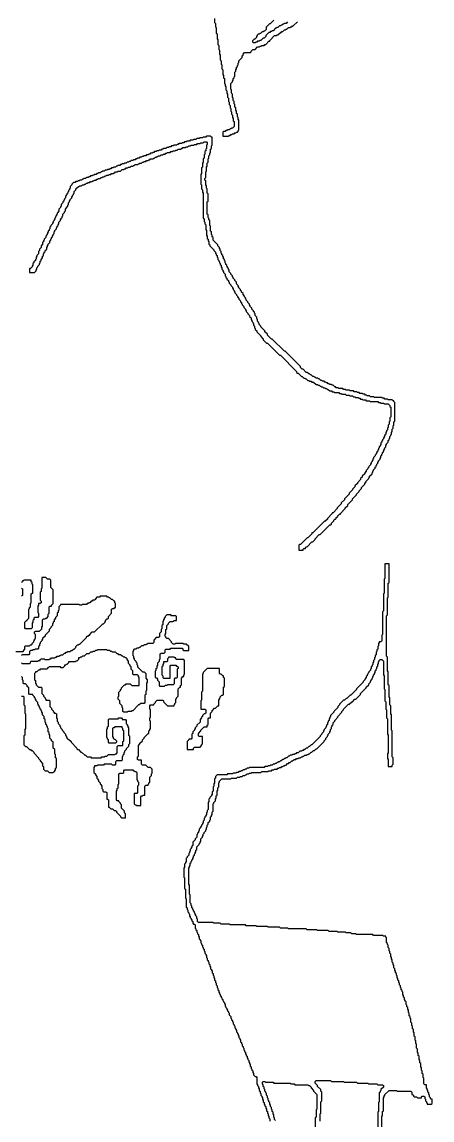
# Model space of a CAD drawing. Header units: metres. Extents: x 0 to 100, y 0 to 127.
# Drawn here: x 47.26 to 59.9, y 49.86 to 83.7 of the extents above; entities that cross this region are included whole.
import ezdxf

# ---------------------------------------------------------------- set-up
doc = ezdxf.new("R2010")
doc.units = ezdxf.units.M

msp = doc.modelspace()

# ---------------------------------------------------------------- linework, layer by layer
for points in [[(53.2, 83.8), (53.2, 83.675), (53.225, 83.65), (53.225, 83.55), (53.25, 83.525), (53.25, 83.35), (53.275, 83.325), (53.275, 83.175), (53.3, 83.15), (53.3, 83), (53.325, 82.975), (53.325, 82.85), (53.35, 82.825), (53.35, 82.7), (53.375, 82.675), (53.375, 82.525), (53.4, 82.5), (53.4, 82.4), (53.425, 82.375), (53.425, 82.25), (53.45, 82.225), (53.45, 82.075), (53.475, 82.05), (53.475, 81.975), (53.5, 81.95), (53.5, 81.8), (53.525, 81.775), (53.525, 81.725), (53.55, 81.7), (53.55, 81.6), (53.575, 81.575), (53.575, 81.5), (53.6, 81.475), (53.6, 81.375), (53.625, 81.35), (53.625, 81.25), (53.65, 81.225), (53.65, 81.15), (53.675, 81.125), (53.675, 81.05), (53.7, 81.025), (53.7, 80.95), (53.725, 80.925), (53.725, 80.85), (53.75, 80.825), (53.75, 80.75), (53.775, 80.725), (53.775, 80.65), (53.8, 80.625), (53.8, 80.475), (53.75, 80.425), (53.725, 80.425), (53.7, 80.4), (53.675, 80.4), (53.65, 80.375), (53.6, 80.375), (53.575, 80.35), (53.55, 80.35), (53.525, 80.325), (53.475, 80.325), (53.45, 80.3), (53.45, 80.175), (53.625, 80.175), (53.65, 80.2), (53.675, 80.2), (53.7, 80.225), (53.725, 80.225), (53.75, 80.25), (53.8, 80.25), (53.825, 80.275), (53.85, 80.275), (53.875, 80.3), (53.9, 80.3), (53.925, 80.325), (53.925, 80.35), (53.95, 80.375), (53.95, 80.675), (53.925, 80.7), (53.925, 80.75), (53.9, 80.775), (53.9, 80.85), (53.875, 80.875), (53.875, 80.95), (53.85, 80.975), (53.85, 81.05), (53.825, 81.075), (53.825, 81.15), (53.8, 81.175), (53.8, 81.25), (53.775, 81.275), (53.775, 81.35), (53.75, 81.375), (53.75, 81.475), (53.725, 81.5), (53.725, 81.6), (53.7, 81.625), (53.7, 81.8), (53.75, 81.85), (53.75, 81.875), (53.775, 81.9), (53.775, 81.95), (53.8, 81.975), (53.8, 82), (53.825, 82.025), (53.825, 82.15), (53.85, 82.175), (53.85, 82.225), (53.875, 82.25), (53.875, 82.3), (53.9, 82.325), (53.9, 82.35), (53.925, 82.375), (53.925, 82.425), (53.95, 82.45), (53.95, 82.5), (54.05, 82.6), (54.05, 82.65), (54.075, 82.675), (54.075, 82.7), (54.125, 82.75), (54.3, 82.75), (54.325, 82.775), (54.325, 82.8), (54.375, 82.85), (54.45, 82.85), (54.525, 82.925), (54.575, 82.925), (54.6, 82.95), (54.625, 82.95), (54.65, 82.975), (54.725, 82.975), (54.75, 83), (54.775, 83), (54.875, 83.1), (54.9, 83.1), (54.9, 83.125), (55.05, 83.275), (55.1, 83.275), (55.125, 83.3), (55.15, 83.3), (55.225, 83.375), (55.25, 83.375), (55.275, 83.4), (55.3, 83.4), (55.35, 83.45), (55.375, 83.45), (55.4, 83.475), (55.425, 83.475), (55.475, 83.525), (55.525, 83.525), (55.55, 83.55), (55.575, 83.55), (55.6, 83.575), (55.625, 83.575), (55.75, 83.7)], [(55.45, 83.7), (55.4, 83.65), (55.35, 83.65), (55.325, 83.625), (55.3, 83.625), (55.275, 83.6), (55.25, 83.6), (55.225, 83.575), (55.2, 83.575), (55.15, 83.525), (55.125, 83.525), (55.1, 83.5), (55.075, 83.5), (55, 83.425), (54.975, 83.425), (54.95, 83.4), (54.925, 83.4), (54.9, 83.375), (54.875, 83.375), (54.775, 83.275), (54.775, 83.25), (54.725, 83.2), (54.7, 83.2), (54.625, 83.125), (54.6, 83.125), (54.575, 83.1), (54.525, 83.1), (54.5, 83.075), (54.475, 83.075), (54.45, 83.05), (54.4, 83.05), (54.375, 83.075), (54.375, 83.125), (54.425, 83.175), (54.45, 83.175), (54.5, 83.225), (54.5, 83.25), (54.525, 83.275), (54.525, 83.3), (54.55, 83.325), (54.575, 83.325), (54.6, 83.35), (54.625, 83.35), (54.675, 83.4), (54.7, 83.4), (54.725, 83.425), (54.75, 83.425), (54.8, 83.475), (54.8, 83.55), (54.9, 83.65), (54.925, 83.65), (55.025, 83.75)], [(58.35, 49.4), (58.35, 49.975), (58.375, 50), (58.375, 50.125), (58.4, 50.15), (58.4, 50.55), (58.425, 50.575), (58.425, 50.6), (58.45, 50.625), (58.45, 50.65), (58.575, 50.775), (58.8, 50.775), (58.825, 50.75), (59.25, 50.75), (59.275, 50.725), (59.275, 50.65), (59.3, 50.65), (59.325, 50.625), (59.325, 50.6), (59.35, 50.575), (59.425, 50.575), (59.45, 50.55), (59.575, 50.55), (59.575, 50.575), (59.6, 50.6), (59.65, 50.6), (59.675, 50.575), (59.675, 50.525), (59.7, 50.5), (59.7, 50.45), (59.725, 50.425), (59.725, 50.4), (59.75, 50.375), (59.75, 50.35), (59.875, 50.35), (59.9, 50.375), (59.9, 50.5), (59.875, 50.5), (59.85, 50.525), (59.85, 50.55), (59.825, 50.575), (59.825, 50.625), (59.8, 50.65), (59.8, 50.7), (59.775, 50.725), (59.775, 50.775), (59.75, 50.8), (59.75, 50.825), (59.725, 50.85), (59.725, 50.95), (59.675, 50.95), (59.65, 50.975), (59.65, 51.15), (59.625, 51.175), (59.625, 51.275), (59.6, 51.3), (59.6, 51.375), (59.575, 51.4), (59.575, 51.475), (59.55, 51.5), (59.55, 51.6), (59.525, 51.625), (59.525, 51.7), (59.5, 51.725), (59.5, 51.825), (59.475, 51.85), (59.475, 51.925), (59.45, 51.95), (59.45, 52.05), (59.425, 52.075), (59.425, 52.2), (59.4, 52.225), (59.4, 52.3), (59.375, 52.325), (59.375, 52.425), (59.35, 52.45), (59.35, 52.55), (59.325, 52.575), (59.325, 52.65), (59.3, 52.675), (59.3, 52.75), (59.275, 52.775), (59.275, 52.85), (59.25, 52.875), (59.25, 52.975), (59.225, 53), (59.225, 53.05), (59.2, 53.075), (59.2, 53.15), (59.175, 53.175), (59.175, 53.25), (59.15, 53.275), (59.15, 53.325), (59.125, 53.35), (59.125, 53.4), (59.1, 53.425), (59.1, 53.5), (59.075, 53.525), (59.075, 53.55), (59.05, 53.575), (59.05, 53.625), (59.025, 53.65), (59.025, 53.7), (59, 53.725), (59, 53.8), (58.975, 53.825), (58.975, 53.85), (58.95, 53.875), (58.95, 53.925), (58.925, 53.95), (58.925, 54), (58.9, 54.025), (58.9, 54.075), (58.875, 54.1), (58.875, 54.15), (58.85, 54.175), (58.85, 54.225), (58.825, 54.25), (58.825, 54.3), (58.8, 54.325), (58.8, 54.375), (58.775, 54.4), (58.775, 54.45), (58.75, 54.475), (58.75, 54.525), (58.725, 54.55), (58.725, 54.625), (58.7, 54.65), (58.7, 54.7), (58.675, 54.725), (58.675, 54.8), (58.65, 54.825), (58.65, 54.875), (58.625, 54.9), (58.625, 54.975), (58.6, 55), (58.6, 55.05), (58.575, 55.075), (58.575, 55.15), (58.55, 55.175), (58.55, 55.25), (58.525, 55.275), (58.525, 55.3), (58.5, 55.325), (58.5, 55.475), (58.475, 55.5), (58.475, 55.525), (58.4, 55.525), (58.375, 55.55), (58.1, 55.55), (58.075, 55.575), (57.575, 55.575), (57.55, 55.6), (57.425, 55.6), (57.4, 55.625), (57.25, 55.625), (57.225, 55.65), (57, 55.65), (56.975, 55.675), (56.725, 55.675), (56.7, 55.7), (56.375, 55.7), (56.35, 55.725), (56.05, 55.725), (56.025, 55.75), (55.475, 55.75), (55.45, 55.775), (55.225, 55.775), (55.2, 55.8), (54.85, 55.8), (54.825, 55.825), (54.5, 55.825), (54.475, 55.85), (54.175, 55.85), (54.15, 55.875), (53.675, 55.875), (53.65, 55.9), (53.4, 55.9), (53.375, 55.925), (53.175, 55.925), (53.15, 55.95), (52.7, 55.95), (52.675, 55.975), (52.675, 56.05), (52.65, 56.075), (52.65, 56.125), (52.625, 56.15), (52.625, 56.175), (52.6, 56.2), (52.6, 56.225), (52.575, 56.25), (52.575, 56.275), (52.55, 56.3), (52.55, 56.325), (52.525, 56.35), (52.525, 56.375), (52.5, 56.4), (52.5, 56.45), (52.475, 56.475), (52.475, 56.525), (52.45, 56.55), (52.45, 56.8), (52.425, 56.825), (52.425, 57.1), (52.4, 57.125), (52.4, 57.625), (52.425, 57.65), (52.425, 57.675), (52.45, 57.7), (52.45, 57.775), (52.475, 57.8), (52.475, 57.825), (52.5, 57.85), (52.5, 57.875), (52.525, 57.9), (52.525, 57.925), (52.55, 57.95), (52.55, 58), (52.575, 58.025), (52.575, 58.05), (52.6, 58.075), (52.6, 58.1), (52.625, 58.125), (52.625, 58.175), (52.65, 58.2), (52.65, 58.275), (52.725, 58.35), (52.725, 58.375), (52.75, 58.4), (52.75, 58.425), (52.775, 58.45), (52.775, 58.525), (52.825, 58.575), (52.825, 58.6), (52.85, 58.625), (52.85, 58.675), (52.875, 58.7), (52.875, 58.725), (52.925, 58.775), (52.925, 58.8), (52.95, 58.825), (52.95, 58.875), (52.975, 58.9), (52.975, 58.95), (53, 58.975), (53, 59.025), (53.05, 59.075), (53.05, 59.1), (53.075, 59.125), (53.075, 59.2), (53.1, 59.225), (53.1, 59.25), (53.125, 59.275), (53.125, 59.35), (53.15, 59.375), (53.15, 59.6), (53.175, 59.625), (53.175, 59.65), (53.225, 59.7), (53.225, 59.75), (53.25, 59.775), (53.25, 59.85), (53.275, 59.875), (53.275, 60), (53.3, 60.025), (53.3, 60.1), (53.325, 60.125), (53.325, 60.25), (53.35, 60.275), (53.35, 60.3), (53.425, 60.375), (53.7, 60.375), (53.725, 60.4), (53.875, 60.4), (53.9, 60.425), (53.975, 60.425), (54, 60.45), (54.05, 60.45), (54.075, 60.475), (54.125, 60.475), (54.15, 60.5), (54.175, 60.5), (54.2, 60.525), (54.25, 60.525), (54.275, 60.55), (54.325, 60.55), (54.35, 60.575), (54.625, 60.575), (54.65, 60.6), (54.85, 60.6), (54.875, 60.625), (54.95, 60.625), (54.975, 60.65), (55.025, 60.65), (55.05, 60.675), (55.125, 60.675), (55.15, 60.7), (55.175, 60.7), (55.2, 60.725), (55.25, 60.725), (55.275, 60.75), (55.3, 60.75), (55.325, 60.775), (55.35, 60.775), (55.375, 60.8), (55.4, 60.8), (55.45, 60.85), (55.475, 60.85), (55.5, 60.875), (55.525, 60.875), (55.575, 60.925), (55.6, 60.925), (55.65, 60.975), (55.7, 60.975), (55.725, 61), (55.775, 61), (55.8, 61.025), (55.85, 61.025), (55.875, 61.05), (55.9, 61.05), (55.925, 61.075), (55.95, 61.075), (55.975, 61.1), (56.025, 61.1), (56.05, 61.125), (56.075, 61.125), (56.1, 61.15), (56.125, 61.15), (56.175, 61.2), (56.2, 61.2), (56.25, 61.25), (56.275, 61.25), (56.325, 61.3), (56.35, 61.3), (56.575, 61.525), (56.575, 61.55), (56.625, 61.6), (56.625, 61.625), (56.675, 61.675), (56.675, 61.7), (56.7, 61.725), (56.7, 61.75), (56.75, 61.8), (56.75, 61.825), (56.775, 61.85), (56.775, 61.9), (56.8, 61.925), (56.8, 61.975), (56.825, 62), (56.825, 62.025), (56.85, 62.05), (56.85, 62.1), (56.9, 62.15), (56.9, 62.175), (57, 62.275), (57, 62.3), (57.125, 62.425), (57.125, 62.45), (57.175, 62.5), (57.175, 62.525), (57.325, 62.675), (57.35, 62.675), (57.425, 62.75), (57.45, 62.75), (57.525, 62.825), (57.55, 62.825), (57.7, 62.975), (57.7, 63), (57.875, 63.175), (57.875, 63.2), (57.95, 63.275), (57.95, 63.3), (58, 63.35), (58, 63.375), (58.025, 63.4), (58.025, 63.425), (58.05, 63.45), (58.05, 63.475), (58.075, 63.5), (58.075, 63.525), (58.1, 63.55), (58.1, 63.575), (58.125, 63.6), (58.125, 63.625), (58.15, 63.65), (58.15, 63.7), (58.175, 63.725), (58.175, 63.75), (58.2, 63.775), (58.2, 63.825), (58.225, 63.85), (58.225, 63.9), (58.25, 63.925), (58.25, 63.975), (58.275, 64), (58.275, 64.025), (58.3, 64.05), (58.35, 64.05), (58.4, 64), (58.4, 63.575), (58.425, 63.55), (58.425, 63.15), (58.45, 63.125), (58.45, 62.775), (58.475, 62.75), (58.475, 62.525), (58.5, 62.5), (58.5, 62.25), (58.525, 62.225), (58.525, 61.75), (58.55, 61.725), (58.55, 61.175), (58.525, 61.15), (58.525, 61), (58.55, 60.975), (58.55, 60.75), (58.675, 60.75), (58.675, 60.8), (58.7, 60.825), (58.7, 61.025), (58.675, 61.05), (58.675, 61.85), (58.65, 61.875), (58.65, 62.35), (58.625, 62.375), (58.625, 62.625), (58.6, 62.65), (58.6, 62.875), (58.575, 62.9), (58.575, 63.25), (58.55, 63.275), (58.55, 63.675), (58.525, 63.7), (58.525, 64.125), (58.5, 64.15), (58.5, 65.4), (58.525, 65.425), (58.525, 65.95), (58.55, 65.975), (58.55, 66.4), (58.575, 66.425), (58.575, 67), (58.45, 67), (58.45, 66.55), (58.425, 66.525), (58.425, 66.1), (58.4, 66.075), (58.4, 65.55), (58.375, 65.525), (58.375, 64.825), (58.35, 64.8), (58.35, 64.625), (58.325, 64.6), (58.275, 64.6), (58.275, 64.575), (58.25, 64.55), (58.25, 64.475), (58.225, 64.45), (58.225, 64.375), (58.2, 64.35), (58.2, 64.3), (58.175, 64.275), (58.175, 64.2), (58.15, 64.175), (58.15, 64.125), (58.125, 64.1), (58.125, 64.05), (58.1, 64.025), (58.1, 63.975), (58.075, 63.95), (58.075, 63.9), (58.05, 63.875), (58.05, 63.85), (58.025, 63.825), (58.025, 63.775), (58, 63.75), (58, 63.725), (57.95, 63.675), (57.95, 63.65), (57.925, 63.625), (57.925, 63.6), (57.9, 63.575), (57.9, 63.55), (57.875, 63.525), (57.875, 63.5), (57.825, 63.45), (57.825, 63.425), (57.775, 63.375), (57.775, 63.35), (57.575, 63.15), (57.575, 63.125), (57.4, 62.95), (57.375, 62.95), (57.275, 62.85), (57.25, 62.85), (57.2, 62.8), (57.175, 62.8), (57.05, 62.675), (57.05, 62.65), (57, 62.6), (57, 62.575), (56.875, 62.45), (56.875, 62.425), (56.775, 62.325), (56.775, 62.3), (56.75, 62.275), (56.75, 62.25), (56.725, 62.225), (56.725, 62.175), (56.7, 62.15), (56.7, 62.125), (56.675, 62.1), (56.675, 62.05), (56.65, 62.025), (56.65, 62), (56.625, 61.975), (56.625, 61.95), (56.575, 61.9), (56.575, 61.875), (56.55, 61.85), (56.55, 61.825), (56.5, 61.775), (56.5, 61.75), (56.45, 61.7), (56.45, 61.675), (56.2, 61.425), (56.175, 61.425), (56.125, 61.375), (56.1, 61.375), (56.05, 61.325), (56.025, 61.325), (55.975, 61.275), (55.95, 61.275), (55.925, 61.25), (55.9, 61.25), (55.875, 61.225), (55.825, 61.225), (55.775, 61.175), (55.725, 61.175), (55.7, 61.15), (55.675, 61.15), (55.65, 61.125), (55.6, 61.125), (55.575, 61.1), (55.525, 61.1), (55.5, 61.075), (55.475, 61.075), (55.425, 61.025), (55.4, 61.025), (55.375, 61), (55.35, 61), (55.325, 60.975), (55.3, 60.975), (55.25, 60.925), (55.225, 60.925), (55.2, 60.9), (55.175, 60.9), (55.15, 60.875), (55.125, 60.875), (55.1, 60.85), (55.075, 60.85), (55.05, 60.825), (55, 60.825), (54.975, 60.8), (54.925, 60.8), (54.9, 60.775), (54.85, 60.775), (54.825, 60.75), (54.75, 60.75), (54.725, 60.725), (54.275, 60.725), (54.25, 60.7), (54.2, 60.7), (54.175, 60.675), (54.15, 60.675), (54.125, 60.65), (54.075, 60.65), (54.05, 60.625), (54.025, 60.625), (54, 60.6), (53.95, 60.6), (53.925, 60.575), (53.875, 60.575), (53.85, 60.55), (53.775, 60.55), (53.75, 60.525), (53.6, 60.525), (53.575, 60.5), (53.275, 60.5), (53.225, 60.45), (53.225, 60.4), (53.2, 60.375), (53.2, 60.25), (53.175, 60.225), (53.175, 60.15), (53.15, 60.125), (53.15, 60), (53.125, 59.975), (53.125, 59.9), (53.1, 59.875), (53.1, 59.85), (53.05, 59.8), (53.05, 59.775), (53.025, 59.75), (53.025, 59.675), (53, 59.65), (53, 59.425), (52.975, 59.4), (52.975, 59.35), (52.95, 59.325), (52.95, 59.275), (52.925, 59.25), (52.925, 59.225), (52.9, 59.2), (52.9, 59.175), (52.875, 59.15), (52.875, 59.1), (52.85, 59.075), (52.85, 59.025), (52.825, 59), (52.825, 58.975), (52.8, 58.95), (52.8, 58.925), (52.75, 58.875), (52.75, 58.85), (52.725, 58.825), (52.725, 58.775), (52.7, 58.75), (52.7, 58.725), (52.675, 58.7), (52.675, 58.675), (52.65, 58.65), (52.65, 58.575), (52.6, 58.525), (52.6, 58.5), (52.525, 58.425), (52.525, 58.325), (52.5, 58.3), (52.5, 58.275), (52.475, 58.25), (52.475, 58.225), (52.45, 58.2), (52.45, 58.15), (52.425, 58.125), (52.425, 58.1), (52.4, 58.075), (52.4, 58.025), (52.35, 57.975), (52.35, 57.95), (52.325, 57.925), (52.325, 57.825), (52.3, 57.8), (52.3, 57.775), (52.275, 57.75), (52.275, 57.65), (52.25, 57.625), (52.25, 57.35), (52.275, 57.325), (52.275, 57), (52.3, 56.975), (52.3, 56.7), (52.325, 56.675), (52.325, 56.425), (52.35, 56.4), (52.35, 56.35), (52.375, 56.325), (52.375, 56.275), (52.4, 56.25), (52.4, 56.225), (52.425, 56.2), (52.425, 56.15), (52.45, 56.125), (52.45, 56.1), (52.475, 56.075), (52.475, 56.05), (52.5, 56.025), (52.5, 56), (52.525, 55.975), (52.525, 55.925), (52.55, 55.9), (52.575, 55.9), (52.6, 55.875), (52.6, 55.775), (52.625, 55.75), (52.625, 55.725), (52.65, 55.7), (52.65, 55.65), (52.675, 55.625), (52.675, 55.6), (52.7, 55.575), (52.7, 55.525), (52.725, 55.5), (52.725, 55.45), (52.75, 55.425), (52.75, 55.4), (52.775, 55.375), (52.775, 55.325), (52.8, 55.3), (52.8, 55.275), (52.825, 55.25), (52.825, 55.2), (52.85, 55.175), (52.85, 55.15), (52.875, 55.125), (52.875, 55.075), (52.9, 55.05), (52.9, 55), (52.925, 54.975), (52.925, 54.95), (52.95, 54.925), (52.95, 54.875), (52.975, 54.85), (52.975, 54.8), (53, 54.775), (53, 54.75), (53.025, 54.725), (53.025, 54.675), (53.05, 54.65), (53.05, 54.6), (53.075, 54.575), (53.075, 54.525), (53.1, 54.5), (53.1, 54.475), (53.125, 54.45), (53.125, 54.4), (53.15, 54.375), (53.15, 54.325), (53.175, 54.3), (53.175, 54.25), (53.2, 54.225), (53.2, 54.175), (53.225, 54.15), (53.225, 54.1), (53.25, 54.075), (53.25, 54.025), (53.275, 54), (53.275, 53.95), (53.3, 53.925), (53.3, 53.875), (53.325, 53.85), (53.325, 53.8), (53.35, 53.775), (53.35, 53.75), (53.375, 53.725), (53.375, 53.7), (53.4, 53.675), (53.4, 53.65), (53.425, 53.625), (53.425, 53.6), (53.45, 53.575), (53.45, 53.55), (53.475, 53.525), (53.475, 53.5), (53.5, 53.475), (53.5, 53.45), (53.525, 53.425), (53.525, 53.375), (53.55, 53.35), (53.55, 53.325), (53.575, 53.3), (53.575, 53.275), (53.6, 53.25), (53.6, 53.225), (53.625, 53.2), (53.625, 53.175), (53.65, 53.15), (53.65, 53.1), (53.7, 53.05), (53.7, 53), (53.725, 52.975), (53.725, 52.95), (53.75, 52.925), (53.75, 52.9), (53.775, 52.875), (53.775, 52.825), (53.8, 52.8), (53.8, 52.775), (53.825, 52.75), (53.825, 52.7), (53.85, 52.675), (53.85, 52.65), (53.875, 52.625), (53.875, 52.575), (53.9, 52.55), (53.9, 52.525), (53.925, 52.5), (53.925, 52.475), (53.95, 52.45), (53.95, 52.4), (53.975, 52.375), (53.975, 52.35), (54, 52.325), (54, 52.275), (54.025, 52.25), (54.025, 52.225), (54.05, 52.2), (54.05, 52.15), (54.075, 52.125), (54.075, 52.1), (54.1, 52.075), (54.1, 52.025), (54.125, 52), (54.125, 51.975), (54.15, 51.95), (54.15, 51.9), (54.175, 51.875), (54.175, 51.85), (54.2, 51.825), (54.2, 51.775), (54.225, 51.75), (54.225, 51.725), (54.25, 51.7), (54.25, 51.65), (54.275, 51.625), (54.275, 51.6), (54.3, 51.575), (54.3, 51.525), (54.325, 51.5), (54.325, 51.45), (54.35, 51.425), (54.35, 51.4), (54.375, 51.375), (54.375, 51.325), (54.4, 51.3), (54.4, 51.25), (54.45, 51.2), (54.475, 51.2), (54.5, 51.175), (54.5, 50.975), (54.525, 50.95), (54.525, 50.925), (54.55, 50.9), (54.55, 50.85), (54.575, 50.825), (54.575, 50.775), (54.6, 50.75), (54.6, 50.7), (54.625, 50.675), (54.625, 50.625), (54.65, 50.6), (54.65, 50.575), (54.675, 50.55), (54.675, 50.5), (54.7, 50.475), (54.7, 50.425), (54.725, 50.4), (54.725, 50.35), (54.75, 50.325), (54.75, 50.3), (54.775, 50.275), (54.775, 50.225), (54.8, 50.2), (54.8, 50.15), (54.825, 50.125), (54.825, 50.075), (54.85, 50.05), (54.85, 50), (54.875, 49.975), (54.875, 49.925), (54.9, 49.9), (54.9, 49.825)], [(47.075, 64.3), (47.3, 64.3), (47.325, 64.325), (47.325, 64.35), (47.35, 64.375), (47.35, 64.45), (47.375, 64.475), (47.5, 64.475), (47.525, 64.5), (47.55, 64.5), (47.575, 64.525), (47.575, 64.55), (47.625, 64.6), (47.625, 64.625), (47.65, 64.65), (47.65, 64.675), (47.675, 64.7), (47.675, 64.825), (47.65, 64.85), (47.65, 64.9), (47.675, 64.925), (47.8, 64.925), (47.875, 65), (47.875, 65.05), (47.9, 65.075), (47.9, 65.275), (47.925, 65.3), (47.975, 65.3), (48, 65.325), (48.025, 65.325), (48.075, 65.375), (48.075, 65.45), (48.1, 65.475), (48.1, 65.675), (48.125, 65.7), (48.175, 65.7), (48.175, 65.725), (48.225, 65.775), (48.225, 66.2), (48.15, 66.275), (48.15, 66.5), (48.125, 66.525), (48.05, 66.525), (48, 66.575), (47.875, 66.575), (47.875, 66.25), (47.85, 66.225), (47.85, 66.15), (47.825, 66.125), (47.825, 65.875), (47.85, 65.85), (47.85, 65.8), (47.825, 65.775), (47.775, 65.775), (47.775, 65.725), (47.75, 65.7), (47.75, 65.5), (47.775, 65.475), (47.775, 65.375), (47.75, 65.35), (47.65, 65.35), (47.625, 65.325), (47.625, 65.275), (47.6, 65.25), (47.6, 65.2), (47.575, 65.175), (47.575, 65.025), (47.55, 65), (47.375, 65), (47.35, 65.025), (47.35, 65.2), (47.4, 65.25), (47.425, 65.25), (47.425, 65.275), (47.475, 65.325), (47.475, 65.6), (47.5, 65.625), (47.5, 65.65), (47.525, 65.675), (47.525, 65.775), (47.55, 65.8), (47.55, 66.075), (47.575, 66.1), (47.6, 66.1), (47.6, 66.35), (47.575, 66.375), (47.575, 66.425), (47.55, 66.45), (47.55, 66.5), (47.325, 66.5), (47.3, 66.475), (47.275, 66.475), (47.275, 66.45), (47.25, 66.425)], [(47.25, 66.25), (47.275, 66.225), (47.275, 66.025), (47.25, 66)], [(47.25, 63.95), (47.275, 63.925), (47.5, 63.925), (47.525, 63.95), (47.525, 63.975), (47.55, 64), (47.75, 64), (47.775, 64.025), (47.825, 64.025), (47.825, 64.05), (47.85, 64.075), (47.95, 64.075), (47.975, 64.05), (48.1, 64.05), (48.125, 64.075), (48.15, 64.075), (48.175, 64.1), (48.275, 64.1), (48.3, 64.125), (48.325, 64.125), (48.35, 64.15), (48.4, 64.15), (48.425, 64.175), (48.45, 64.175), (48.475, 64.2), (48.525, 64.2), (48.575, 64.25), (48.6, 64.25), (48.625, 64.275), (48.65, 64.275), (48.675, 64.3), (48.75, 64.3), (48.775, 64.325), (48.8, 64.325), (48.85, 64.375), (48.875, 64.375), (48.925, 64.425), (48.925, 64.45), (48.975, 64.5), (49, 64.5), (49.025, 64.525), (49.05, 64.525), (49.25, 64.725), (49.25, 64.75), (49.275, 64.775), (49.3, 64.775), (49.325, 64.8), (49.35, 64.8), (49.35, 64.825), (49.425, 64.9), (49.5, 64.9), (49.75, 65.15), (49.775, 65.15), (49.825, 65.2), (49.825, 65.225), (49.85, 65.25), (49.85, 65.275), (49.875, 65.3), (49.9, 65.3), (49.925, 65.325), (49.925, 65.375), (50.025, 65.475), (50.025, 65.6), (50.05, 65.625), (50.1, 65.625), (50.125, 65.65), (50.15, 65.65), (50.15, 65.775), (50.125, 65.8), (50.125, 65.85), (50.1, 65.85), (50.05, 65.9), (50.025, 65.9), (49.975, 65.95), (49.95, 65.95), (49.925, 65.975), (49.9, 65.975), (49.875, 66), (49.675, 66), (49.65, 65.975), (49.575, 65.975), (49.525, 65.925), (49.525, 65.9), (49.5, 65.875), (49.45, 65.875), (49.425, 65.85), (49.4, 65.85), (49.35, 65.8), (49.325, 65.8), (49.3, 65.775), (49.275, 65.775), (49.25, 65.75), (49.125, 65.75), (49.1, 65.725), (49.05, 65.725), (49.025, 65.75), (48.45, 65.75), (48.45, 65.725), (48.4, 65.675), (48.4, 65.575), (48.375, 65.55), (48.375, 65.5), (48.35, 65.475), (48.35, 65.4), (48.3, 65.35), (48.3, 65.325), (48.25, 65.275), (48.25, 65.225), (48.225, 65.2), (48.225, 65.175), (48.2, 65.15), (48.2, 65.1), (48.15, 65.05), (48.15, 65.025), (48.1, 64.975), (48.1, 64.925), (47.975, 64.8), (47.975, 64.775), (47.9, 64.7), (47.9, 64.675), (47.875, 64.65), (47.875, 64.625), (47.825, 64.575), (47.825, 64.55), (47.8, 64.525), (47.8, 64.475), (47.775, 64.45), (47.775, 64.4), (47.75, 64.375), (47.675, 64.375), (47.65, 64.35), (47.6, 64.35), (47.575, 64.325), (47.525, 64.325), (47.5, 64.3), (47.5, 64.225), (47.475, 64.2), (47.275, 64.2), (47.25, 64.175)], [(47.25, 62.925), (47.3, 62.925), (47.325, 62.9), (47.325, 62.65), (47.35, 62.625), (47.35, 62.4), (47.375, 62.375), (47.375, 61.925), (47.35, 61.9), (47.35, 61.725), (47.325, 61.7), (47.325, 61.425), (47.375, 61.375), (47.4, 61.375), (47.5, 61.275), (47.525, 61.275), (47.55, 61.25), (47.575, 61.25), (47.625, 61.2), (47.625, 61.175), (47.775, 61.025), (47.775, 61), (47.825, 60.95), (47.825, 60.925), (47.9, 60.85), (47.9, 60.775), (47.925, 60.75), (47.925, 60.675), (47.975, 60.625), (48.05, 60.625), (48.1, 60.575), (48.225, 60.575), (48.25, 60.6), (48.275, 60.6), (48.275, 60.625), (48.3, 60.65), (48.3, 60.7), (48.325, 60.725), (48.325, 61), (48.3, 61.025), (48.3, 61.125), (48.275, 61.15), (48.275, 61.275), (48.225, 61.325), (48.225, 61.5), (48.175, 61.55), (48.175, 61.575), (48.125, 61.625), (48.125, 61.725), (48.1, 61.75), (48.1, 61.8), (48.075, 61.825), (48.075, 61.925), (48.05, 61.95), (48.05, 61.975), (48.025, 62), (48.025, 62.025), (48, 62.05), (48, 62.1), (47.975, 62.125), (47.975, 62.2), (47.95, 62.225), (47.95, 62.3), (47.9, 62.35), (47.9, 62.4), (47.875, 62.425), (47.875, 62.45), (47.85, 62.475), (47.85, 62.5), (47.825, 62.525), (47.825, 62.55), (47.8, 62.575), (47.8, 62.6), (47.775, 62.625), (47.775, 62.65), (47.75, 62.675), (47.75, 62.725), (47.7, 62.775), (47.7, 62.8), (47.675, 62.825), (47.675, 62.85), (47.65, 62.875), (47.65, 62.9), (47.6, 62.95), (47.6, 62.975), (47.5, 62.975), (47.475, 63), (47.475, 63.175), (47.425, 63.225), (47.425, 63.25), (47.375, 63.3), (47.325, 63.3), (47.3, 63.325), (47.3, 63.4), (47.275, 63.425), (47.275, 63.5), (47.25, 63.525)], [(55.075, 49.85), (55.05, 49.875), (55.05, 49.925), (55.025, 49.95), (55.025, 50.025), (55, 50.05), (55, 50.1), (54.975, 50.125), (54.975, 50.175), (54.95, 50.2), (54.95, 50.25), (54.925, 50.275), (54.925, 50.325), (54.9, 50.35), (54.9, 50.4), (54.875, 50.425), (54.875, 50.45), (54.85, 50.475), (54.85, 50.525), (54.825, 50.55), (54.825, 50.6), (54.8, 50.625), (54.8, 50.675), (54.775, 50.7), (54.775, 50.725), (54.75, 50.75), (54.75, 50.8), (54.725, 50.825), (54.725, 50.875), (54.7, 50.9), (54.7, 50.95), (54.675, 50.975), (54.675, 51.025), (54.7, 51.05), (54.75, 51.05), (54.775, 51.025), (55, 51.025), (55.025, 51), (55.525, 51), (55.55, 50.975), (55.65, 50.975), (55.675, 50.95), (56.075, 50.95), (56.1, 50.925), (56.125, 50.925), (56.175, 50.875), (56.175, 50.85), (56.25, 50.775), (56.25, 50.75), (56.35, 50.65), (56.35, 50.2), (56.325, 50.175), (56.325, 49.95), (56.3, 49.925), (56.3, 49.475)], [(56.45, 49.825), (56.45, 50.05), (56.475, 50.075), (56.475, 50.425), (56.5, 50.45), (56.5, 50.725), (56.475, 50.75), (56.475, 50.8), (56.375, 50.9), (56.375, 50.925), (56.3, 51), (56.3, 51.05), (56.325, 51.075), (56.775, 51.075), (56.8, 51.05), (57.175, 51.05), (57.2, 51.025), (57.575, 51.025), (57.6, 51), (57.925, 51), (57.95, 50.975), (58.2, 50.975), (58.225, 50.95), (58.375, 50.95), (58.4, 50.925), (58.4, 50.875), (58.325, 50.8), (58.325, 50.775), (58.3, 50.75), (58.3, 50.725), (58.275, 50.7), (58.275, 50.425), (58.25, 50.4), (58.25, 50.125), (58.225, 50.1), (58.225, 49.525)]]:
    msp.add_lwpolyline(points)
for points in [[(52.95, 80.175), (52.925, 80.15), (52.85, 80.15), (52.825, 80.125), (52.75, 80.125), (52.725, 80.1), (52.65, 80.1), (52.625, 80.075), (52.55, 80.075), (52.525, 80.05), (52.45, 80.05), (52.425, 80.025), (52.35, 80.025), (52.325, 80), (52.275, 80), (52.25, 79.975), (52.2, 79.975), (52.175, 79.95), (52.1, 79.95), (52.075, 79.925), (52.05, 79.925), (52.025, 79.9), (51.95, 79.9), (51.925, 79.875), (51.875, 79.875), (51.85, 79.85), (51.8, 79.85), (51.775, 79.825), (51.725, 79.825), (51.7, 79.8), (51.625, 79.8), (51.6, 79.775), (51.575, 79.775), (51.55, 79.75), (51.5, 79.75), (51.475, 79.725), (51.425, 79.725), (51.4, 79.7), (51.35, 79.7), (51.325, 79.675), (51.3, 79.675), (51.275, 79.65), (51.225, 79.65), (51.2, 79.625), (51.175, 79.625), (51.15, 79.6), (51.1, 79.6), (51.075, 79.575), (51.025, 79.575), (51, 79.55), (50.975, 79.55), (50.95, 79.525), (50.9, 79.525), (50.875, 79.5), (50.825, 79.5), (50.8, 79.475), (50.775, 79.475), (50.75, 79.45), (50.7, 79.45), (50.675, 79.425), (50.625, 79.425), (50.6, 79.4), (50.575, 79.4), (50.55, 79.375), (50.5, 79.375), (50.475, 79.35), (50.425, 79.35), (50.4, 79.325), (50.35, 79.325), (50.325, 79.3), (50.3, 79.3), (50.275, 79.275), (50.225, 79.275), (50.2, 79.25), (50.175, 79.25), (50.15, 79.225), (50.1, 79.225), (50.075, 79.2), (50.025, 79.2), (50, 79.175), (49.975, 79.175), (49.95, 79.15), (49.9, 79.15), (49.875, 79.125), (49.825, 79.125), (49.8, 79.1), (49.75, 79.1), (49.725, 79.075), (49.7, 79.075), (49.675, 79.05), (49.625, 79.05), (49.6, 79.025), (49.575, 79.025), (49.55, 79), (49.5, 79), (49.475, 78.975), (49.45, 78.975), (49.425, 78.95), (49.375, 78.95), (49.35, 78.925), (49.325, 78.925), (49.3, 78.9), (49.25, 78.9), (49.225, 78.875), (49.175, 78.875), (49.15, 78.85), (49.125, 78.85), (49.1, 78.825), (49.05, 78.825), (49.025, 78.8), (49, 78.8), (48.975, 78.775), (48.925, 78.775), (48.9, 78.75), (48.85, 78.75), (48.8, 78.7), (48.8, 78.675), (48.75, 78.625), (48.75, 78.575), (48.725, 78.55), (48.725, 78.525), (48.7, 78.5), (48.7, 78.475), (48.675, 78.45), (48.675, 78.425), (48.65, 78.4), (48.65, 78.375), (48.6, 78.325), (48.6, 78.275), (48.575, 78.25), (48.575, 78.225), (48.55, 78.2), (48.55, 78.175), (48.525, 78.15), (48.525, 78.125), (48.475, 78.075), (48.475, 78.025), (48.45, 78), (48.45, 77.975), (48.4, 77.925), (48.4, 77.875), (48.375, 77.85), (48.375, 77.825), (48.35, 77.8), (48.35, 77.775), (48.325, 77.75), (48.325, 77.725), (48.3, 77.7), (48.3, 77.675), (48.275, 77.65), (48.275, 77.625), (48.25, 77.6), (48.25, 77.575), (48.225, 77.55), (48.225, 77.525), (48.2, 77.5), (48.2, 77.475), (48.15, 77.425), (48.15, 77.4), (48.125, 77.375), (48.125, 77.325), (48.1, 77.3), (48.1, 77.275), (48.075, 77.25), (48.075, 77.225), (48.05, 77.2), (48.05, 77.175), (48.025, 77.15), (48.025, 77.125), (48, 77.1), (48, 77.05), (47.95, 77), (47.95, 76.975), (47.925, 76.95), (47.925, 76.925), (47.9, 76.9), (47.9, 76.85), (47.85, 76.8), (47.85, 76.75), (47.8, 76.7), (47.8, 76.65), (47.775, 76.625), (47.775, 76.55), (47.725, 76.5), (47.725, 76.475), (47.7, 76.45), (47.7, 76.4), (47.675, 76.375), (47.675, 76.35), (47.625, 76.3), (47.625, 76.275), (47.6, 76.25), (47.6, 76.2), (47.575, 76.175), (47.575, 76.15), (47.525, 76.1), (47.5, 76.1), (47.5, 75.975), (47.65, 75.975), (47.7, 76.025), (47.7, 76.05), (47.725, 76.075), (47.725, 76.125), (47.75, 76.15), (47.75, 76.175), (47.8, 76.225), (47.8, 76.25), (47.825, 76.275), (47.825, 76.325), (47.85, 76.35), (47.85, 76.375), (47.9, 76.425), (47.9, 76.475), (47.925, 76.5), (47.925, 76.55), (47.95, 76.575), (47.95, 76.6), (47.975, 76.625), (47.975, 76.65), (48.025, 76.7), (48.025, 76.75), (48.05, 76.775), (48.05, 76.8), (48.075, 76.825), (48.075, 76.85), (48.125, 76.9), (48.125, 76.95), (48.15, 76.975), (48.15, 77), (48.175, 77.025), (48.175, 77.05), (48.2, 77.075), (48.2, 77.1), (48.225, 77.125), (48.225, 77.15), (48.25, 77.175), (48.25, 77.225), (48.275, 77.25), (48.275, 77.275), (48.325, 77.325), (48.325, 77.35), (48.35, 77.375), (48.35, 77.4), (48.375, 77.425), (48.375, 77.45), (48.4, 77.475), (48.4, 77.525), (48.45, 77.575), (48.45, 77.6), (48.475, 77.625), (48.475, 77.65), (48.5, 77.675), (48.5, 77.7), (48.525, 77.725), (48.525, 77.775), (48.575, 77.825), (48.575, 77.85), (48.6, 77.875), (48.6, 77.925), (48.65, 77.975), (48.65, 78), (48.675, 78.025), (48.675, 78.05), (48.7, 78.075), (48.7, 78.125), (48.725, 78.15), (48.725, 78.175), (48.75, 78.2), (48.75, 78.225), (48.8, 78.275), (48.8, 78.3), (48.825, 78.325), (48.825, 78.35), (48.85, 78.375), (48.85, 78.4), (48.875, 78.425), (48.875, 78.475), (48.925, 78.525), (48.925, 78.55), (49, 78.625), (49.025, 78.625), (49.05, 78.65), (49.1, 78.65), (49.125, 78.675), (49.175, 78.675), (49.2, 78.7), (49.225, 78.7), (49.25, 78.725), (49.275, 78.725), (49.3, 78.75), (49.35, 78.75), (49.375, 78.775), (49.425, 78.775), (49.45, 78.8), (49.475, 78.8), (49.5, 78.825), (49.55, 78.825), (49.575, 78.85), (49.6, 78.85), (49.625, 78.875), (49.675, 78.875), (49.7, 78.9), (49.725, 78.9), (49.75, 78.925), (49.8, 78.925), (49.825, 78.95), (49.85, 78.95), (49.875, 78.975), (49.925, 78.975), (49.95, 79), (50, 79), (50.025, 79.025), (50.075, 79.025), (50.1, 79.05), (50.125, 79.05), (50.15, 79.075), (50.2, 79.075), (50.225, 79.1), (50.3, 79.1), (50.35, 79.15), (50.4, 79.15), (50.425, 79.175), (50.45, 79.175), (50.475, 79.2), (50.525, 79.2), (50.55, 79.225), (50.6, 79.225), (50.625, 79.25), (50.675, 79.25), (50.7, 79.275), (50.725, 79.275), (50.75, 79.3), (50.825, 79.3), (50.85, 79.325), (50.875, 79.325), (50.9, 79.35), (50.95, 79.35), (50.975, 79.375), (51, 79.375), (51.025, 79.4), (51.075, 79.4), (51.1, 79.425), (51.15, 79.425), (51.175, 79.45), (51.2, 79.45), (51.225, 79.475), (51.3, 79.475), (51.325, 79.5), (51.35, 79.5), (51.375, 79.525), (51.4, 79.525), (51.425, 79.55), (51.45, 79.55), (51.475, 79.575), (51.525, 79.575), (51.55, 79.6), (51.6, 79.6), (51.625, 79.625), (51.675, 79.625), (51.7, 79.65), (51.725, 79.65), (51.75, 79.675), (51.825, 79.675), (51.85, 79.7), (51.9, 79.7), (51.925, 79.725), (51.975, 79.725), (52, 79.75), (52.05, 79.75), (52.075, 79.775), (52.15, 79.775), (52.175, 79.8), (52.2, 79.8), (52.225, 79.825), (52.3, 79.825), (52.325, 79.85), (52.375, 79.85), (52.4, 79.875), (52.45, 79.875), (52.475, 79.9), (52.55, 79.9), (52.575, 79.925), (52.65, 79.925), (52.675, 79.95), (52.75, 79.95), (52.775, 79.975), (52.85, 79.975), (52.875, 80), (52.95, 80), (52.975, 79.975), (52.975, 79.925), (52.95, 79.9), (52.95, 79.8), (52.925, 79.775), (52.925, 79.725), (52.9, 79.7), (52.9, 79.625), (52.875, 79.6), (52.875, 79.5), (52.85, 79.475), (52.85, 79.375), (52.825, 79.35), (52.825, 79.225), (52.8, 79.2), (52.8, 79.025), (52.775, 79), (52.775, 78.7), (52.8, 78.675), (52.8, 78.55), (52.825, 78.525), (52.825, 78.45), (52.85, 78.425), (52.85, 77.65), (52.875, 77.625), (52.875, 77.55), (52.9, 77.525), (52.9, 77.475), (52.925, 77.45), (52.925, 77.3), (52.95, 77.275), (52.95, 77.125), (52.975, 77.1), (52.975, 77.025), (53, 77), (53, 76.95), (53.025, 76.925), (53.025, 76.85), (53.05, 76.825), (53.05, 76.8), (53.175, 76.675), (53.175, 76.65), (53.225, 76.6), (53.225, 76.575), (53.25, 76.55), (53.25, 76.525), (53.275, 76.5), (53.275, 76.45), (53.3, 76.425), (53.3, 76.375), (53.325, 76.35), (53.325, 76.325), (53.35, 76.3), (53.35, 76.275), (53.375, 76.25), (53.375, 76.225), (53.4, 76.2), (53.4, 76.15), (53.425, 76.125), (53.425, 76.075), (53.45, 76.05), (53.45, 76.025), (53.475, 76), (53.475, 75.975), (53.525, 75.925), (53.525, 75.875), (53.55, 75.85), (53.55, 75.825), (53.575, 75.8), (53.575, 75.775), (53.625, 75.725), (53.625, 75.7), (53.65, 75.675), (53.65, 75.65), (53.7, 75.6), (53.7, 75.575), (53.75, 75.525), (53.75, 75.5), (53.775, 75.475), (53.775, 75.45), (53.8, 75.425), (53.8, 75.4), (53.825, 75.375), (53.825, 75.35), (53.875, 75.3), (53.875, 75.275), (53.9, 75.25), (53.9, 75.225), (53.95, 75.175), (53.95, 75.15), (54, 75.1), (54, 75.075), (54.025, 75.05), (54.025, 75.025), (54.05, 75), (54.05, 74.975), (54.1, 74.925), (54.1, 74.9), (54.15, 74.85), (54.15, 74.825), (54.175, 74.8), (54.175, 74.775), (54.225, 74.725), (54.225, 74.7), (54.275, 74.65), (54.275, 74.625), (54.325, 74.575), (54.325, 74.525), (54.35, 74.5), (54.35, 74.475), (54.375, 74.45), (54.375, 74.425), (54.4, 74.4), (54.4, 74.35), (54.425, 74.325), (54.425, 74.275), (54.45, 74.25), (54.45, 74.225), (54.5, 74.175), (54.5, 74.15), (54.625, 74.025), (54.625, 74), (54.7, 73.925), (54.7, 73.9), (54.8, 73.8), (54.825, 73.8), (55.2, 73.425), (55.225, 73.425), (55.725, 72.925), (55.725, 72.9), (55.75, 72.875), (55.775, 72.875), (55.875, 72.775), (55.9, 72.775), (55.95, 72.725), (55.975, 72.725), (56, 72.7), (56.025, 72.7), (56.075, 72.65), (56.1, 72.65), (56.125, 72.625), (56.175, 72.625), (56.2, 72.6), (56.25, 72.6), (56.325, 72.525), (56.375, 72.525), (56.4, 72.5), (56.425, 72.5), (56.45, 72.475), (56.475, 72.475), (56.5, 72.45), (56.525, 72.45), (56.55, 72.425), (56.6, 72.425), (56.625, 72.4), (56.65, 72.4), (56.675, 72.375), (56.7, 72.375), (56.75, 72.325), (56.8, 72.325), (56.825, 72.3), (56.875, 72.3), (56.9, 72.275), (57.025, 72.275), (57.05, 72.25), (57.1, 72.25), (57.125, 72.225), (57.225, 72.225), (57.25, 72.2), (57.35, 72.2), (57.375, 72.175), (57.45, 72.175), (57.475, 72.15), (57.525, 72.15), (57.55, 72.125), (57.625, 72.125), (57.65, 72.1), (57.675, 72.1), (57.7, 72.075), (57.75, 72.075), (57.775, 72.05), (57.85, 72.05), (57.875, 72.025), (57.975, 72.025), (58, 72), (58.225, 72), (58.25, 71.975), (58.3, 71.975), (58.325, 71.95), (58.4, 71.95), (58.425, 71.925), (58.55, 71.925), (58.6, 71.875), (58.6, 71.85), (58.625, 71.825), (58.625, 71.525), (58.6, 71.5), (58.6, 71.4), (58.575, 71.375), (58.575, 71.3), (58.55, 71.275), (58.55, 71.2), (58.525, 71.175), (58.525, 71.125), (58.5, 71.1), (58.5, 71.075), (58.475, 71.05), (58.475, 71), (58.45, 70.975), (58.45, 70.95), (58.425, 70.925), (58.425, 70.9), (58.4, 70.875), (58.4, 70.85), (58.375, 70.825), (58.375, 70.8), (58.35, 70.775), (58.35, 70.75), (58.325, 70.725), (58.325, 70.675), (58.3, 70.65), (58.3, 70.625), (58.275, 70.6), (58.275, 70.575), (58.25, 70.55), (58.25, 70.525), (58.225, 70.5), (58.225, 70.475), (58.2, 70.45), (58.2, 70.425), (58.175, 70.4), (58.175, 70.375), (58.15, 70.35), (58.15, 70.325), (58.1, 70.275), (58.1, 70.25), (58.075, 70.225), (58.075, 70.2), (58.05, 70.175), (58.05, 70.15), (58.025, 70.125), (58.025, 70.1), (58, 70.075), (58, 70.05), (57.95, 70), (57.95, 69.975), (57.925, 69.95), (57.925, 69.925), (57.875, 69.875), (57.875, 69.85), (57.825, 69.8), (57.825, 69.775), (57.75, 69.7), (57.75, 69.675), (57.7, 69.625), (57.7, 69.6), (57.6, 69.5), (57.6, 69.475), (57.525, 69.4), (57.525, 69.375), (57.45, 69.3), (57.45, 69.275), (57.35, 69.175), (57.35, 69.15), (57.2, 69), (57.2, 68.975), (57.1, 68.875), (57.1, 68.85), (56.975, 68.725), (56.975, 68.7), (56.85, 68.575), (56.825, 68.575), (56.825, 68.55), (56.675, 68.4), (56.675, 68.375), (56.6, 68.3), (56.575, 68.3), (56.225, 67.95), (56.2, 67.95), (56.2, 67.925), (56.075, 67.8), (56.05, 67.8), (55.85, 67.6), (55.825, 67.6), (55.8, 67.575), (55.8, 67.425), (55.925, 67.425), (55.925, 67.45), (55.95, 67.475), (56, 67.475), (56, 67.5), (56.025, 67.525), (56.05, 67.525), (56.2, 67.675), (56.225, 67.675), (56.3, 67.75), (56.3, 67.775), (56.425, 67.9), (56.45, 67.9), (56.75, 68.2), (56.775, 68.2), (56.8, 68.225), (56.8, 68.25), (56.875, 68.325), (56.875, 68.35), (56.9, 68.375), (56.925, 68.375), (56.95, 68.4), (56.95, 68.425), (56.975, 68.45), (57, 68.45), (57, 68.475), (57.05, 68.525), (57.075, 68.525), (57.075, 68.55), (57.225, 68.7), (57.225, 68.725), (57.3, 68.8), (57.3, 68.825), (57.45, 68.975), (57.45, 69), (57.575, 69.125), (57.575, 69.15), (57.65, 69.225), (57.65, 69.25), (57.725, 69.325), (57.725, 69.35), (57.825, 69.45), (57.825, 69.475), (57.875, 69.525), (57.875, 69.55), (57.95, 69.625), (57.95, 69.65), (57.975, 69.675), (57.975, 69.7), (58.05, 69.775), (58.05, 69.8), (58.075, 69.825), (58.075, 69.85), (58.1, 69.875), (58.1, 69.9), (58.15, 69.95), (58.15, 69.975), (58.175, 70), (58.175, 70.025), (58.2, 70.05), (58.2, 70.075), (58.225, 70.1), (58.225, 70.125), (58.25, 70.15), (58.25, 70.175), (58.3, 70.225), (58.3, 70.25), (58.325, 70.275), (58.325, 70.325), (58.35, 70.35), (58.35, 70.375), (58.375, 70.4), (58.375, 70.425), (58.4, 70.45), (58.4, 70.475), (58.425, 70.5), (58.425, 70.525), (58.45, 70.55), (58.45, 70.575), (58.475, 70.6), (58.475, 70.65), (58.5, 70.675), (58.5, 70.7), (58.55, 70.75), (58.55, 70.8), (58.575, 70.825), (58.575, 70.85), (58.6, 70.875), (58.6, 70.925), (58.625, 70.95), (58.625, 70.975), (58.65, 71), (58.65, 71.05), (58.675, 71.075), (58.675, 71.15), (58.7, 71.175), (58.7, 71.25), (58.725, 71.275), (58.725, 71.375), (58.75, 71.4), (58.75, 71.975), (58.725, 72), (58.725, 72.025), (58.7, 72.025), (58.675, 72.05), (58.55, 72.05), (58.525, 72.075), (58.45, 72.075), (58.425, 72.1), (58.375, 72.1), (58.35, 72.125), (58.125, 72.125), (58.1, 72.15), (58, 72.15), (57.975, 72.175), (57.9, 72.175), (57.875, 72.2), (57.85, 72.2), (57.825, 72.225), (57.775, 72.225), (57.75, 72.25), (57.675, 72.25), (57.65, 72.275), (57.6, 72.275), (57.575, 72.3), (57.5, 72.3), (57.475, 72.325), (57.375, 72.325), (57.35, 72.35), (57.25, 72.35), (57.225, 72.375), (57.175, 72.375), (57.15, 72.4), (57.025, 72.4), (57, 72.425), (56.95, 72.425), (56.925, 72.45), (56.9, 72.45), (56.85, 72.5), (56.825, 72.5), (56.8, 72.525), (56.75, 72.525), (56.725, 72.55), (56.7, 72.55), (56.675, 72.575), (56.65, 72.575), (56.625, 72.6), (56.6, 72.6), (56.575, 72.625), (56.525, 72.625), (56.5, 72.65), (56.475, 72.65), (56.425, 72.7), (56.4, 72.7), (56.375, 72.725), (56.325, 72.725), (56.3, 72.75), (56.275, 72.75), (56.25, 72.775), (56.225, 72.775), (56.175, 72.825), (56.15, 72.825), (56.125, 72.85), (56.1, 72.85), (56.05, 72.9), (56.025, 72.9), (55.925, 73), (55.9, 73), (55.85, 73.05), (55.85, 73.075), (55.375, 73.55), (55.35, 73.55), (54.975, 73.925), (54.95, 73.925), (54.825, 74.05), (54.825, 74.075), (54.75, 74.15), (54.75, 74.175), (54.625, 74.3), (54.625, 74.325), (54.575, 74.375), (54.575, 74.4), (54.55, 74.425), (54.55, 74.45), (54.525, 74.475), (54.525, 74.525), (54.5, 74.55), (54.5, 74.6), (54.45, 74.65), (54.45, 74.7), (54.425, 74.725), (54.425, 74.75), (54.4, 74.775), (54.4, 74.8), (54.35, 74.85), (54.35, 74.875), (54.3, 74.925), (54.3, 74.95), (54.275, 74.975), (54.275, 75), (54.225, 75.05), (54.225, 75.075), (54.175, 75.125), (54.175, 75.15), (54.15, 75.175), (54.15, 75.2), (54.125, 75.225), (54.125, 75.25), (54.075, 75.3), (54.075, 75.325), (54.025, 75.375), (54.025, 75.4), (54, 75.425), (54, 75.45), (53.95, 75.5), (53.95, 75.525), (53.925, 75.55), (53.925, 75.575), (53.875, 75.625), (53.875, 75.675), (53.825, 75.725), (53.825, 75.75), (53.775, 75.8), (53.775, 75.825), (53.75, 75.85), (53.75, 75.875), (53.7, 75.925), (53.7, 75.95), (53.65, 76), (53.65, 76.05), (53.625, 76.075), (53.625, 76.1), (53.6, 76.125), (53.6, 76.15), (53.575, 76.175), (53.575, 76.2), (53.55, 76.225), (53.55, 76.25), (53.525, 76.275), (53.525, 76.325), (53.5, 76.35), (53.5, 76.375), (53.475, 76.4), (53.475, 76.45), (53.45, 76.475), (53.45, 76.5), (53.425, 76.525), (53.425, 76.55), (53.4, 76.575), (53.4, 76.625), (53.375, 76.65), (53.375, 76.7), (53.35, 76.725), (53.35, 76.75), (53.3, 76.8), (53.3, 76.825), (53.15, 76.975), (53.15, 77.05), (53.125, 77.075), (53.125, 77.125), (53.1, 77.15), (53.1, 77.225), (53.075, 77.25), (53.075, 77.4), (53.05, 77.425), (53.05, 77.575), (53.025, 77.6), (53.025, 77.65), (53, 77.675), (53, 77.75), (52.975, 77.775), (52.975, 78.15), (53, 78.175), (53, 78.4), (52.975, 78.425), (52.975, 78.55), (52.95, 78.575), (52.95, 78.65), (52.925, 78.675), (52.925, 78.8), (52.9, 78.825), (52.9, 78.875), (52.925, 78.9), (52.925, 79.075), (52.95, 79.1), (52.95, 79.225), (52.975, 79.25), (52.975, 79.35), (53, 79.375), (53, 79.475), (53.025, 79.5), (53.025, 79.575), (53.05, 79.6), (53.05, 79.65), (53.075, 79.675), (53.075, 79.775), (53.1, 79.8), (53.1, 79.875), (53.125, 79.9), (53.125, 80.15), (53.1, 80.15), (53.075, 80.175)], [(51.725, 65.425), (51.675, 65.375), (51.675, 65.35), (51.65, 65.325), (51.65, 65.3), (51.625, 65.275), (51.625, 65.25), (51.6, 65.225), (51.6, 65.125), (51.575, 65.1), (51.575, 65), (51.55, 64.975), (51.55, 64.9), (51.5, 64.85), (51.5, 64.75), (51.475, 64.725), (51.4, 64.725), (51.325, 64.65), (51.325, 64.575), (51.3, 64.55), (51.15, 64.55), (51.125, 64.525), (51.1, 64.525), (51.075, 64.5), (51.025, 64.5), (51, 64.475), (50.95, 64.475), (50.9, 64.425), (50.875, 64.425), (50.85, 64.4), (50.8, 64.4), (50.775, 64.375), (50.725, 64.375), (50.7, 64.35), (50.7, 64.325), (50.675, 64.3), (50.675, 64.175), (50.7, 64.15), (50.7, 64.1), (50.725, 64.075), (50.725, 64.05), (50.775, 64), (50.775, 63.975), (50.8, 63.95), (50.8, 63.9), (50.825, 63.875), (50.825, 63.825), (50.975, 63.675), (51.025, 63.675), (51.075, 63.625), (51.075, 63.475), (51.125, 63.425), (51.125, 63.35), (51.1, 63.325), (51.1, 63.1), (51.075, 63.075), (51.075, 62.975), (51.05, 62.95), (51.05, 62.725), (51.025, 62.7), (50.925, 62.7), (50.875, 62.65), (50.85, 62.65), (50.675, 62.475), (50.65, 62.475), (50.625, 62.45), (50.525, 62.45), (50.5, 62.425), (50.4, 62.425), (50.375, 62.45), (50.375, 62.55), (50.35, 62.575), (50.35, 62.625), (50.275, 62.7), (50.275, 62.775), (50.225, 62.825), (50.225, 62.9), (50.25, 62.925), (50.25, 63.05), (50.3, 63.1), (50.3, 63.125), (50.325, 63.15), (50.325, 63.175), (50.425, 63.275), (50.45, 63.275), (50.475, 63.3), (50.6, 63.3), (50.65, 63.25), (50.875, 63.25), (50.875, 63.5), (50.85, 63.525), (50.85, 63.55), (50.825, 63.575), (50.7, 63.575), (50.675, 63.6), (50.675, 63.7), (50.625, 63.75), (50.625, 63.825), (50.6, 63.85), (50.6, 63.875), (50.55, 63.925), (50.55, 64), (50.5, 64.05), (50.5, 64.075), (50.475, 64.1), (50.45, 64.1), (50.425, 64.125), (50.4, 64.125), (50.375, 64.15), (50.35, 64.15), (50.3, 64.2), (50.25, 64.2), (50.225, 64.225), (50.2, 64.225), (50.15, 64.275), (50.05, 64.275), (50.025, 64.3), (50, 64.3), (49.975, 64.325), (49.9, 64.325), (49.875, 64.35), (49.6, 64.35), (49.575, 64.325), (49.525, 64.325), (49.5, 64.3), (49.45, 64.3), (49.425, 64.275), (49.375, 64.275), (49.325, 64.225), (49.25, 64.225), (49.175, 64.15), (49.125, 64.15), (49.1, 64.125), (49.075, 64.125), (49.05, 64.1), (49, 64.1), (49, 64.05), (48.95, 64), (48.925, 64), (48.9, 63.975), (48.7, 63.975), (48.7, 63.95), (48.65, 63.9), (48.625, 63.9), (48.6, 63.875), (48.575, 63.875), (48.575, 63.85), (48.525, 63.8), (48.475, 63.8), (48.45, 63.825), (48.1, 63.825), (48.075, 63.8), (48.05, 63.8), (48.05, 63.775), (48.025, 63.75), (47.825, 63.75), (47.8, 63.725), (47.775, 63.725), (47.725, 63.675), (47.675, 63.675), (47.675, 63.65), (47.65, 63.625), (47.65, 63.425), (47.675, 63.4), (47.675, 63.325), (47.7, 63.3), (47.7, 63.275), (47.775, 63.2), (47.85, 63.2), (47.875, 63.175), (47.875, 63), (47.925, 62.95), (47.925, 62.925), (47.975, 62.875), (47.975, 62.85), (48, 62.825), (48, 62.8), (48.1, 62.8), (48.125, 62.775), (48.125, 62.6), (48.175, 62.55), (48.175, 62.525), (48.225, 62.475), (48.225, 62.45), (48.25, 62.425), (48.25, 62.4), (48.3, 62.4), (48.325, 62.375), (48.325, 62.25), (48.35, 62.225), (48.35, 62.15), (48.375, 62.125), (48.375, 62.075), (48.425, 62.025), (48.425, 62), (48.45, 61.975), (48.45, 61.95), (48.5, 61.9), (48.5, 61.875), (48.55, 61.825), (48.55, 61.8), (48.6, 61.75), (48.6, 61.725), (48.625, 61.7), (48.625, 61.675), (48.65, 61.65), (48.65, 61.625), (48.675, 61.6), (48.7, 61.6), (48.775, 61.525), (48.775, 61.5), (48.95, 61.325), (48.95, 61.3), (48.975, 61.275), (49, 61.275), (49.075, 61.2), (49.1, 61.2), (49.2, 61.1), (49.225, 61.1), (49.275, 61.05), (49.375, 61.05), (49.4, 61.025), (49.7, 61.025), (49.725, 61.05), (49.8, 61.05), (49.825, 61.075), (49.875, 61.075), (49.925, 61.125), (50.125, 61.125), (50.15, 61.15), (50.175, 61.15), (50.2, 61.175), (50.2, 61.375), (50.225, 61.4), (50.375, 61.4), (50.375, 61.525), (50.4, 61.55), (50.4, 61.85), (50.375, 61.875), (50.375, 61.925), (50.35, 61.95), (50.35, 61.975), (50.125, 61.975), (50.1, 61.95), (50.075, 61.95), (50.05, 61.925), (50.05, 61.675), (50.075, 61.65), (50.075, 61.625), (50.1, 61.6), (50.125, 61.6), (50.175, 61.55), (50.175, 61.5), (50.15, 61.475), (49.95, 61.475), (49.925, 61.5), (49.925, 61.575), (49.9, 61.6), (49.9, 61.625), (49.875, 61.65), (49.875, 61.9), (49.9, 61.925), (49.9, 61.975), (49.925, 62), (49.925, 62.2), (49.95, 62.225), (50.225, 62.225), (50.25, 62.25), (50.325, 62.25), (50.35, 62.225), (50.35, 62.2), (50.45, 62.2), (50.475, 62.175), (50.475, 62.075), (50.5, 62.05), (50.5, 62.025), (50.525, 62), (50.525, 61.975), (50.55, 61.95), (50.55, 61.725), (50.575, 61.7), (50.575, 61.45), (50.55, 61.425), (50.55, 61.375), (50.475, 61.3), (50.475, 61.275), (50.425, 61.225), (50.425, 61.2), (50.4, 61.175), (50.4, 61.125), (50.375, 61.1), (50.375, 61.075), (50.35, 61.05), (50.35, 60.95), (50.325, 60.925), (50.175, 60.925), (50.15, 60.9), (50.15, 60.825), (50.125, 60.8), (50.05, 60.8), (50.025, 60.825), (49.8, 60.825), (49.775, 60.8), (49.6, 60.8), (49.575, 60.775), (49.5, 60.775), (49.5, 60.75), (49.475, 60.725), (49.475, 60.575), (49.525, 60.525), (49.525, 60.5), (49.575, 60.45), (49.575, 60.4), (49.6, 60.375), (49.6, 60.35), (49.625, 60.325), (49.625, 60.3), (49.675, 60.25), (49.675, 60.225), (49.7, 60.2), (49.7, 60.175), (49.725, 60.15), (49.725, 60.075), (49.75, 60.05), (49.75, 60), (49.775, 59.975), (49.85, 59.975), (49.875, 59.95), (49.875, 59.75), (49.9, 59.75), (49.925, 59.725), (49.925, 59.5), (49.95, 59.5), (50, 59.45), (50.05, 59.45), (50.1, 59.4), (50.15, 59.4), (50.175, 59.375), (50.175, 59.35), (50.3, 59.225), (50.3, 59.2), (50.325, 59.175), (50.45, 59.175), (50.45, 59.3), (50.425, 59.325), (50.425, 59.375), (50.325, 59.475), (50.325, 59.575), (50.3, 59.6), (50.3, 59.625), (50.25, 59.675), (50.25, 59.7), (50.2, 59.7), (50.175, 59.725), (50.175, 60), (50.2, 60.025), (50.2, 60.075), (50.225, 60.1), (50.225, 60.2), (50.25, 60.225), (50.25, 60.525), (50.275, 60.55), (50.375, 60.55), (50.4, 60.575), (50.4, 60.625), (50.425, 60.65), (50.675, 60.65), (50.7, 60.625), (50.725, 60.625), (50.75, 60.6), (50.775, 60.6), (50.8, 60.575), (50.8, 60.35), (50.825, 60.325), (50.825, 60.3), (50.85, 60.275), (50.85, 60.175), (50.825, 60.15), (50.825, 59.95), (50.8, 59.925), (50.725, 59.925), (50.725, 59.6), (50.75, 59.575), (50.775, 59.575), (50.8, 59.55), (50.925, 59.55), (50.925, 59.825), (50.95, 59.85), (50.975, 59.85), (51, 59.875), (51.05, 59.875), (51.05, 60.15), (51.075, 60.175), (51.15, 60.175), (51.15, 60.2), (51.175, 60.225), (51.175, 60.25), (51.2, 60.275), (51.2, 60.425), (51.25, 60.475), (51.25, 60.525), (51.275, 60.55), (51.275, 60.675), (51.225, 60.725), (51.15, 60.725), (51.075, 60.8), (50.975, 60.8), (50.95, 60.825), (50.95, 60.95), (50.85, 60.95), (50.825, 60.975), (50.825, 61.05), (50.85, 61.075), (50.85, 61.4), (50.9, 61.45), (50.9, 61.475), (50.975, 61.55), (50.975, 61.575), (51.025, 61.625), (51.025, 61.65), (51.15, 61.775), (51.175, 61.775), (51.175, 61.85), (51.2, 61.875), (51.2, 61.9), (51.225, 61.925), (51.225, 62.15), (51.2, 62.175), (51.2, 62.25), (51.225, 62.275), (51.225, 62.5), (51.2, 62.525), (51.2, 62.625), (51.225, 62.65), (51.325, 62.65), (51.325, 62.675), (51.375, 62.725), (51.375, 62.75), (51.425, 62.8), (51.6, 62.8), (51.625, 62.775), (51.625, 62.75), (51.75, 62.625), (51.95, 62.625), (51.95, 62.65), (51.975, 62.675), (51.975, 62.7), (52, 62.725), (52, 62.825), (52.025, 62.85), (52.025, 62.875), (52.075, 62.925), (52.075, 63.15), (52.125, 63.2), (52.15, 63.2), (52.15, 63.25), (52.175, 63.275), (52.175, 63.475), (52.225, 63.525), (52.25, 63.525), (52.25, 63.575), (52.275, 63.6), (52.275, 64.025), (52.25, 64.05), (52.025, 64.05), (52, 64.075), (52, 64.1), (51.975, 64.1), (51.95, 64.125), (51.775, 64.125), (51.775, 64.1), (51.75, 64.075), (51.75, 64), (51.725, 63.975), (51.625, 63.975), (51.625, 63.925), (51.6, 63.9), (51.6, 63.85), (51.575, 63.825), (51.575, 63.575), (51.6, 63.55), (51.6, 63.5), (51.625, 63.475), (51.825, 63.475), (51.825, 63.85), (51.85, 63.875), (52, 63.875), (52.025, 63.85), (52.05, 63.85), (52.075, 63.825), (52.075, 63.775), (52.05, 63.75), (52.05, 63.5), (52.025, 63.475), (51.975, 63.475), (51.95, 63.45), (51.95, 63.3), (51.925, 63.275), (51.75, 63.275), (51.725, 63.25), (51.675, 63.25), (51.65, 63.225), (51.525, 63.225), (51.5, 63.25), (51.5, 63.35), (51.45, 63.4), (51.45, 63.45), (51.425, 63.475), (51.4, 63.475), (51.375, 63.5), (51.375, 63.7), (51.4, 63.725), (51.4, 63.775), (51.425, 63.8), (51.425, 63.85), (51.45, 63.875), (51.45, 63.95), (51.5, 64), (51.5, 64.05), (51.525, 64.075), (51.525, 64.225), (51.55, 64.25), (51.65, 64.25), (51.675, 64.275), (51.675, 64.35), (51.7, 64.375), (51.825, 64.375), (51.85, 64.4), (52.2, 64.4), (52.225, 64.375), (52.225, 64.35), (52.25, 64.325), (52.4, 64.325), (52.4, 64.45), (52.325, 64.525), (52.25, 64.525), (52.225, 64.55), (52, 64.55), (51.975, 64.525), (51.925, 64.525), (51.875, 64.575), (51.875, 64.6), (51.775, 64.7), (51.725, 64.7), (51.7, 64.725), (51.7, 64.75), (51.675, 64.775), (51.675, 64.825), (51.7, 64.85), (51.7, 64.975), (51.725, 65), (51.725, 65.1), (51.775, 65.15), (51.775, 65.175), (51.825, 65.225), (51.925, 65.225), (51.95, 65.25), (52.025, 65.25), (52.025, 65.375), (52, 65.4), (51.875, 65.4), (51.85, 65.425)], [(52.975, 63.775), (52.85, 63.65), (52.85, 63.625), (52.825, 63.6), (52.825, 63.075), (52.8, 63.05), (52.8, 62.8), (52.775, 62.775), (52.775, 62.525), (52.9, 62.525), (52.925, 62.5), (52.925, 62.4), (52.9, 62.375), (52.875, 62.375), (52.825, 62.325), (52.825, 62.3), (52.8, 62.275), (52.8, 62.25), (52.75, 62.2), (52.75, 62.125), (52.65, 62.025), (52.65, 62), (52.6, 61.95), (52.6, 61.925), (52.575, 61.9), (52.575, 61.875), (52.525, 61.825), (52.525, 61.775), (52.5, 61.75), (52.5, 61.625), (52.475, 61.6), (52.4, 61.6), (52.4, 61.575), (52.35, 61.525), (52.35, 61.275), (52.55, 61.275), (52.55, 61.325), (52.575, 61.35), (52.75, 61.35), (52.8, 61.4), (52.8, 61.425), (52.825, 61.45), (52.825, 61.675), (52.725, 61.675), (52.7, 61.7), (52.7, 61.775), (52.775, 61.85), (52.775, 61.875), (52.875, 61.975), (52.975, 61.975), (52.975, 62.025), (53, 62.05), (53, 62.225), (53.025, 62.25), (53.075, 62.25), (53.075, 62.4), (53.125, 62.45), (53.125, 62.475), (53.2, 62.55), (53.225, 62.55), (53.3, 62.625), (53.325, 62.625), (53.325, 62.8), (53.35, 62.825), (53.35, 62.85), (53.375, 62.875), (53.375, 62.9), (53.425, 62.95), (53.45, 62.95), (53.475, 62.975), (53.475, 63.2), (53.5, 63.225), (53.5, 63.475), (53.475, 63.5), (53.475, 63.55), (53.45, 63.55), (53.4, 63.6), (53.375, 63.6), (53.35, 63.625), (53.35, 63.775)]]:
    msp.add_lwpolyline(points, close=True)

doc.saveas('drawing.dxf')
